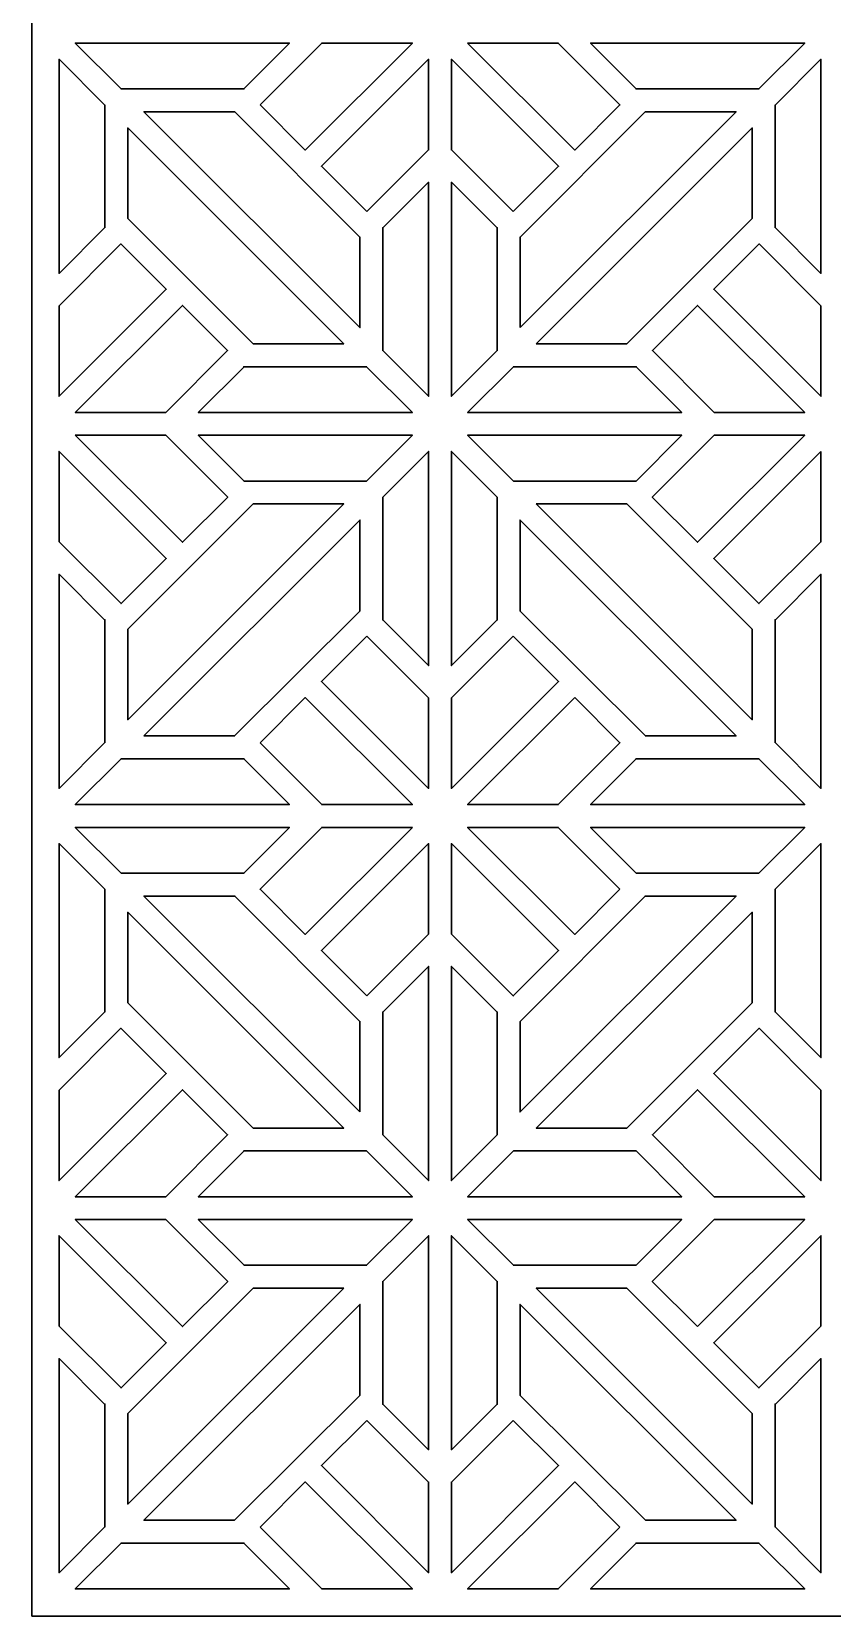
# Model space of a CAD drawing. Header units: centimetres. Extents: x -20.7 to -14.7, y -2.9 to 9.
# Drawn here: x -20.74 to -17.73, y -2.92 to 3.04 of the extents above; entities that cross this region are included whole.
import ezdxf

# ---------------------------------------------------------------- set-up
doc = ezdxf.new("R2010")
doc.units = ezdxf.units.CM
doc.header["$MEASUREMENT"] = 0
doc.layers.add('layer 1', color=7, linetype='Continuous')

msp = doc.modelspace()

# ---------------------------------------------------------------- linework, layer by layer
at = {"layer": 'layer 1', "color": 250, "lineweight": 30}
for points, knots in [([(-20.737, -2.92141), (-20.737, -2.92141), (-20.737, 9.00077), (-20.737, 9.00077), (-20.737, 9.00077), (-20.737, 9.00077), (-14.7157, 9.00077), (-14.7157, 9.00077), (-14.7157, 9.00077), (-14.7157, 9.00077), (-14.7157, -2.92141), (-14.7157, -2.92141), (-14.7157, -2.92141), (-14.7157, -2.92141), (-20.737, -2.92141), (-20.737, -2.92141)], [0, 0, 0, 0, 0.2, 0.2, 0.2, 0.2, 0.4, 0.4, 0.4, 0.4, 0.6, 0.6, 0.6, 0.6, 1, 1, 1, 1]), ([(-19.93918, 2.82516), (-19.93918, 2.82516), (-19.93865, 2.82464), (-19.93865, 2.82464), (-19.93865, 2.82464), (-19.93865, 2.82464), (-20.40091, 2.82464), (-20.40091, 2.82464), (-20.40091, 2.82464), (-20.40091, 2.82464), (-20.57295, 2.99667), (-20.57295, 2.99667), (-20.57295, 2.99667), (-20.57295, 2.99667), (-19.76767, 2.99667), (-19.76767, 2.99667), (-19.76767, 2.99667), (-19.76767, 2.99667), (-19.93971, 2.82464), (-19.93971, 2.82464)], [0, 0, 0, 0, 0.1666667, 0.1666667, 0.1666667, 0.1666667, 0.3333333, 0.3333333, 0.3333333, 0.3333333, 0.5, 0.5, 0.5, 0.5, 0.6666667, 0.6666667, 0.6666667, 0.6666667, 1, 1, 1, 1]), ([(-19.87835, 2.76433), (-19.87835, 2.76433), (-19.64602, 2.99667), (-19.64602, 2.99667), (-19.64602, 2.99667), (-19.64602, 2.99667), (-19.3054, 2.99667), (-19.3054, 2.99667), (-19.3054, 2.99667), (-19.3054, 2.99667), (-19.70805, 2.59403), (-19.70805, 2.59403), (-19.70805, 2.59403), (-19.70805, 2.59403), (-19.87835, 2.76433), (-19.87835, 2.76433)], [0, 0, 0, 0, 0.2, 0.2, 0.2, 0.2, 0.4, 0.4, 0.4, 0.4, 0.6, 0.6, 0.6, 0.6, 1, 1, 1, 1]), ([(-19.09773, 2.99667), (-19.09773, 2.99667), (-18.75712, 2.99667), (-18.75712, 2.99667), (-18.75712, 2.99667), (-18.75712, 2.99667), (-18.52478, 2.76433), (-18.52478, 2.76433), (-18.52478, 2.76433), (-18.52478, 2.76433), (-18.69509, 2.59403), (-18.69509, 2.59403), (-18.69509, 2.59403), (-18.69509, 2.59403), (-19.09773, 2.99667), (-19.09773, 2.99667)], [0, 0, 0, 0, 0.2, 0.2, 0.2, 0.2, 0.4, 0.4, 0.4, 0.4, 0.6, 0.6, 0.6, 0.6, 1, 1, 1, 1]), ([(-18.46343, 2.82464), (-18.46343, 2.82464), (-18.63547, 2.99667), (-18.63547, 2.99667), (-18.63547, 2.99667), (-18.63547, 2.99667), (-17.83018, 2.99667), (-17.83018, 2.99667), (-17.83018, 2.99667), (-17.83018, 2.99667), (-18.00222, 2.82464), (-18.00222, 2.82464), (-18.00222, 2.82464), (-18.00222, 2.82464), (-18.46448, 2.82464), (-18.46448, 2.82464), (-18.46448, 2.82464), (-18.46448, 2.82464), (-18.46396, 2.82516), (-18.46396, 2.82516)], [0, 0, 0, 0, 0.1666667, 0.1666667, 0.1666667, 0.1666667, 0.3333333, 0.3333333, 0.3333333, 0.3333333, 0.5, 0.5, 0.5, 0.5, 0.6666667, 0.6666667, 0.6666667, 0.6666667, 1, 1, 1, 1]), ([(-20.46174, 2.30155), (-20.46174, 2.30155), (-20.46174, 2.76382), (-20.46174, 2.76382), (-20.46174, 2.76382), (-20.46174, 2.76382), (-20.63377, 2.93585), (-20.63377, 2.93585), (-20.63377, 2.93585), (-20.63377, 2.93585), (-20.63377, 2.13056), (-20.63377, 2.13056), (-20.63377, 2.13056), (-20.63377, 2.13056), (-20.46174, 2.3026), (-20.46174, 2.3026)], [0, 0, 0, 0, 0.2, 0.2, 0.2, 0.2, 0.4, 0.4, 0.4, 0.4, 0.6, 0.6, 0.6, 0.6, 1, 1, 1, 1]), ([(-19.47691, 2.3629), (-19.47691, 2.3629), (-19.24458, 2.59523), (-19.24458, 2.59523), (-19.24458, 2.59523), (-19.24458, 2.59523), (-19.24458, 2.93585), (-19.24458, 2.93585), (-19.24458, 2.93585), (-19.24458, 2.93585), (-19.64722, 2.5332), (-19.64722, 2.5332), (-19.64722, 2.5332), (-19.64722, 2.5332), (-19.47691, 2.3629), (-19.47691, 2.3629)], [0, 0, 0, 0, 0.2, 0.2, 0.2, 0.2, 0.4, 0.4, 0.4, 0.4, 0.6, 0.6, 0.6, 0.6, 1, 1, 1, 1]), ([(-18.92622, 2.3629), (-18.92622, 2.3629), (-19.15856, 2.59523), (-19.15856, 2.59523), (-19.15856, 2.59523), (-19.15856, 2.59523), (-19.15856, 2.93585), (-19.15856, 2.93585), (-19.15856, 2.93585), (-19.15856, 2.93585), (-18.75591, 2.5332), (-18.75591, 2.5332), (-18.75591, 2.5332), (-18.75591, 2.5332), (-18.92622, 2.3629), (-18.92622, 2.3629)], [0, 0, 0, 0, 0.2, 0.2, 0.2, 0.2, 0.4, 0.4, 0.4, 0.4, 0.6, 0.6, 0.6, 0.6, 1, 1, 1, 1]), ([(-17.9414, 2.3026), (-17.9414, 2.3026), (-17.76936, 2.13056), (-17.76936, 2.13056), (-17.76936, 2.13056), (-17.76936, 2.13056), (-17.76936, 2.93585), (-17.76936, 2.93585), (-17.76936, 2.93585), (-17.76936, 2.93585), (-17.9414, 2.76382), (-17.9414, 2.76382), (-17.9414, 2.76382), (-17.9414, 2.76382), (-17.9414, 2.30155), (-17.9414, 2.30155)], [0, 0, 0, 0, 0.2, 0.2, 0.2, 0.2, 0.4, 0.4, 0.4, 0.4, 0.6, 0.6, 0.6, 0.6, 1, 1, 1, 1]), ([(-19.97258, 2.73819), (-19.97258, 2.73819), (-20.31489, 2.73862), (-20.31489, 2.73862), (-20.31489, 2.73862), (-20.31489, 2.73862), (-19.50263, 1.92635), (-19.50263, 1.92635), (-19.50263, 1.92635), (-19.50263, 1.92635), (-19.50263, 2.26697), (-19.50263, 2.26697), (-19.50263, 2.26697), (-19.50263, 2.26697), (-19.97258, 2.73819), (-19.97258, 2.73819)], [0, 0, 0, 0, 0.2, 0.2, 0.2, 0.2, 0.4, 0.4, 0.4, 0.4, 0.6, 0.6, 0.6, 0.6, 1, 1, 1, 1]), ([(-18.90051, 1.92635), (-18.90051, 1.92635), (-18.90051, 2.26697), (-18.90051, 2.26697), (-18.90051, 2.26697), (-18.90051, 2.26697), (-18.43055, 2.73819), (-18.43055, 2.73819), (-18.43055, 2.73819), (-18.43055, 2.73819), (-18.08824, 2.73862), (-18.08824, 2.73862), (-18.08824, 2.73862), (-18.08824, 2.73862), (-18.90051, 1.92635), (-18.90051, 1.92635)], [0, 0, 0, 0, 0.2, 0.2, 0.2, 0.2, 0.4, 0.4, 0.4, 0.4, 0.6, 0.6, 0.6, 0.6, 1, 1, 1, 1]), ([(-19.90407, 1.86553), (-19.90407, 1.86553), (-20.37572, 2.33718), (-20.37572, 2.33718), (-20.37572, 2.33718), (-20.37572, 2.33718), (-20.37572, 2.6778), (-20.37572, 2.6778), (-20.37572, 2.6778), (-20.37572, 2.6778), (-19.56345, 1.86553), (-19.56345, 1.86553), (-19.56345, 1.86553), (-19.56345, 1.86553), (-19.90407, 1.86553), (-19.90407, 1.86553)], [0, 0, 0, 0, 0.2, 0.2, 0.2, 0.2, 0.4, 0.4, 0.4, 0.4, 0.6, 0.6, 0.6, 0.6, 1, 1, 1, 1]), ([(-18.83968, 1.86553), (-18.83968, 1.86553), (-18.02742, 2.6778), (-18.02742, 2.6778), (-18.02742, 2.6778), (-18.02742, 2.6778), (-18.02742, 2.33718), (-18.02742, 2.33718), (-18.02742, 2.33718), (-18.02742, 2.33718), (-18.49906, 1.86553), (-18.49906, 1.86553), (-18.49906, 1.86553), (-18.49906, 1.86553), (-18.83968, 1.86553), (-18.83968, 1.86553)], [0, 0, 0, 0, 0.2, 0.2, 0.2, 0.2, 0.4, 0.4, 0.4, 0.4, 0.6, 0.6, 0.6, 0.6, 1, 1, 1, 1]), ([(-19.41661, 2.30155), (-19.41661, 2.30155), (-19.24458, 2.47359), (-19.24458, 2.47359), (-19.24458, 2.47359), (-19.24458, 2.47359), (-19.24458, 1.66829), (-19.24458, 1.66829), (-19.24458, 1.66829), (-19.24458, 1.66829), (-19.41661, 1.84033), (-19.41661, 1.84033), (-19.41661, 1.84033), (-19.41661, 1.84033), (-19.41661, 2.3026), (-19.41661, 2.3026), (-19.41661, 2.3026), (-19.41661, 2.3026), (-19.41609, 2.30207), (-19.41609, 2.30207)], [0, 0, 0, 0, 0.1666667, 0.1666667, 0.1666667, 0.1666667, 0.3333333, 0.3333333, 0.3333333, 0.3333333, 0.5, 0.5, 0.5, 0.5, 0.6666667, 0.6666667, 0.6666667, 0.6666667, 1, 1, 1, 1]), ([(-18.98705, 2.30207), (-18.98705, 2.30207), (-18.98652, 2.3026), (-18.98652, 2.3026), (-18.98652, 2.3026), (-18.98652, 2.3026), (-18.98652, 1.84033), (-18.98652, 1.84033), (-18.98652, 1.84033), (-18.98652, 1.84033), (-19.15856, 1.66829), (-19.15856, 1.66829), (-19.15856, 1.66829), (-19.15856, 1.66829), (-19.15856, 2.47359), (-19.15856, 2.47359), (-19.15856, 2.47359), (-19.15856, 2.47359), (-18.98652, 2.30155), (-18.98652, 2.30155)], [0, 0, 0, 0, 0.1666667, 0.1666667, 0.1666667, 0.1666667, 0.3333333, 0.3333333, 0.3333333, 0.3333333, 0.5, 0.5, 0.5, 0.5, 0.6666667, 0.6666667, 0.6666667, 0.6666667, 1, 1, 1, 1]), ([(-20.63377, 2.00891), (-20.63377, 2.00891), (-20.40144, 2.24125), (-20.40144, 2.24125), (-20.40144, 2.24125), (-20.40144, 2.24125), (-20.23113, 2.07094), (-20.23113, 2.07094), (-20.23113, 2.07094), (-20.23113, 2.07094), (-20.63377, 1.66829), (-20.63377, 1.66829), (-20.63377, 1.66829), (-20.63377, 1.66829), (-20.63377, 2.00891), (-20.63377, 2.00891)], [0, 0, 0, 0, 0.2, 0.2, 0.2, 0.2, 0.4, 0.4, 0.4, 0.4, 0.6, 0.6, 0.6, 0.6, 1, 1, 1, 1]), ([(-17.76936, 2.00891), (-17.76936, 2.00891), (-18.00169, 2.24125), (-18.00169, 2.24125), (-18.00169, 2.24125), (-18.00169, 2.24125), (-18.172, 2.07094), (-18.172, 2.07094), (-18.172, 2.07094), (-18.172, 2.07094), (-17.76936, 1.66829), (-17.76936, 1.66829), (-17.76936, 1.66829), (-17.76936, 1.66829), (-17.76936, 2.00891), (-17.76936, 2.00891)], [0, 0, 0, 0, 0.2, 0.2, 0.2, 0.2, 0.4, 0.4, 0.4, 0.4, 0.6, 0.6, 0.6, 0.6, 1, 1, 1, 1]), ([(-20.23233, 1.60747), (-20.23233, 1.60747), (-20.00063, 1.84043), (-20.00063, 1.84043), (-20.00063, 1.84043), (-20.00063, 1.84043), (-20.17031, 2.01012), (-20.17031, 2.01012), (-20.17031, 2.01012), (-20.17031, 2.01012), (-20.57295, 1.60747), (-20.57295, 1.60747), (-20.57295, 1.60747), (-20.57295, 1.60747), (-20.23233, 1.60747), (-20.23233, 1.60747)], [0, 0, 0, 0, 0.2, 0.2, 0.2, 0.2, 0.4, 0.4, 0.4, 0.4, 0.6, 0.6, 0.6, 0.6, 1, 1, 1, 1]), ([(-18.1708, 1.60747), (-18.1708, 1.60747), (-18.40251, 1.84043), (-18.40251, 1.84043), (-18.40251, 1.84043), (-18.40251, 1.84043), (-18.23282, 2.01012), (-18.23282, 2.01012), (-18.23282, 2.01012), (-18.23282, 2.01012), (-17.83018, 1.60747), (-17.83018, 1.60747), (-17.83018, 1.60747), (-17.83018, 1.60747), (-18.1708, 1.60747), (-18.1708, 1.60747)], [0, 0, 0, 0, 0.2, 0.2, 0.2, 0.2, 0.4, 0.4, 0.4, 0.4, 0.6, 0.6, 0.6, 0.6, 1, 1, 1, 1]), ([(-19.93865, 1.77951), (-19.93865, 1.77951), (-20.11069, 1.60747), (-20.11069, 1.60747), (-20.11069, 1.60747), (-20.11069, 1.60747), (-19.3054, 1.60747), (-19.3054, 1.60747), (-19.3054, 1.60747), (-19.3054, 1.60747), (-19.47743, 1.77951), (-19.47743, 1.77951), (-19.47743, 1.77951), (-19.47743, 1.77951), (-19.93971, 1.77951), (-19.93971, 1.77951), (-19.93971, 1.77951), (-19.93971, 1.77951), (-19.93918, 1.77898), (-19.93918, 1.77898)], [0, 0, 0, 0, 0.1666667, 0.1666667, 0.1666667, 0.1666667, 0.3333333, 0.3333333, 0.3333333, 0.3333333, 0.5, 0.5, 0.5, 0.5, 0.6666667, 0.6666667, 0.6666667, 0.6666667, 1, 1, 1, 1]), ([(-18.46448, 1.77951), (-18.46448, 1.77951), (-18.29245, 1.60747), (-18.29245, 1.60747), (-18.29245, 1.60747), (-18.29245, 1.60747), (-19.09773, 1.60747), (-19.09773, 1.60747), (-19.09773, 1.60747), (-19.09773, 1.60747), (-18.9257, 1.77951), (-18.9257, 1.77951), (-18.9257, 1.77951), (-18.9257, 1.77951), (-18.46343, 1.77951), (-18.46343, 1.77951), (-18.46343, 1.77951), (-18.46343, 1.77951), (-18.46396, 1.77898), (-18.46396, 1.77898)], [0, 0, 0, 0, 0.1666667, 0.1666667, 0.1666667, 0.1666667, 0.3333333, 0.3333333, 0.3333333, 0.3333333, 0.5, 0.5, 0.5, 0.5, 0.6666667, 0.6666667, 0.6666667, 0.6666667, 1, 1, 1, 1]), ([(-20.57295, 1.52146), (-20.57295, 1.52146), (-20.23233, 1.52146), (-20.23233, 1.52146), (-20.23233, 1.52146), (-20.23233, 1.52146), (-20, 1.28912), (-20, 1.28912), (-20, 1.28912), (-20, 1.28912), (-20.17031, 1.11881), (-20.17031, 1.11881), (-20.17031, 1.11881), (-20.17031, 1.11881), (-20.57295, 1.52146), (-20.57295, 1.52146)], [0, 0, 0, 0, 0.2, 0.2, 0.2, 0.2, 0.4, 0.4, 0.4, 0.4, 0.6, 0.6, 0.6, 0.6, 1, 1, 1, 1]), ([(-19.93865, 1.34942), (-19.93865, 1.34942), (-20.11069, 1.52146), (-20.11069, 1.52146), (-20.11069, 1.52146), (-20.11069, 1.52146), (-19.3054, 1.52146), (-19.3054, 1.52146), (-19.3054, 1.52146), (-19.3054, 1.52146), (-19.47743, 1.34942), (-19.47743, 1.34942), (-19.47743, 1.34942), (-19.47743, 1.34942), (-19.93971, 1.34942), (-19.93971, 1.34942)], [0, 0, 0, 0, 0.2, 0.2, 0.2, 0.2, 0.4, 0.4, 0.4, 0.4, 0.6, 0.6, 0.6, 0.6, 1, 1, 1, 1]), ([(-18.46343, 1.34942), (-18.46343, 1.34942), (-18.9257, 1.34942), (-18.9257, 1.34942), (-18.9257, 1.34942), (-18.9257, 1.34942), (-19.09773, 1.52146), (-19.09773, 1.52146), (-19.09773, 1.52146), (-19.09773, 1.52146), (-18.29245, 1.52146), (-18.29245, 1.52146), (-18.29245, 1.52146), (-18.29245, 1.52146), (-18.46448, 1.34942), (-18.46448, 1.34942)], [0, 0, 0, 0, 0.2, 0.2, 0.2, 0.2, 0.4, 0.4, 0.4, 0.4, 0.6, 0.6, 0.6, 0.6, 1, 1, 1, 1]), ([(-18.1708, 1.52146), (-18.1708, 1.52146), (-18.40314, 1.28912), (-18.40314, 1.28912), (-18.40314, 1.28912), (-18.40314, 1.28912), (-18.23282, 1.11881), (-18.23282, 1.11881), (-18.23282, 1.11881), (-18.23282, 1.11881), (-17.83018, 1.52146), (-17.83018, 1.52146), (-17.83018, 1.52146), (-17.83018, 1.52146), (-18.1708, 1.52146), (-18.1708, 1.52146)], [0, 0, 0, 0, 0.2, 0.2, 0.2, 0.2, 0.4, 0.4, 0.4, 0.4, 0.6, 0.6, 0.6, 0.6, 1, 1, 1, 1]), ([(-20.63377, 1.12001), (-20.63377, 1.12001), (-20.63377, 1.46063), (-20.63377, 1.46063), (-20.63377, 1.46063), (-20.63377, 1.46063), (-20.23113, 1.05799), (-20.23113, 1.05799), (-20.23113, 1.05799), (-20.23113, 1.05799), (-20.40082, 0.8883), (-20.40082, 0.8883), (-20.40082, 0.8883), (-20.40082, 0.8883), (-20.63377, 1.12001), (-20.63377, 1.12001)], [0, 0, 0, 0, 0.2, 0.2, 0.2, 0.2, 0.4, 0.4, 0.4, 0.4, 0.6, 0.6, 0.6, 0.6, 1, 1, 1, 1]), ([(-19.41661, 0.82738), (-19.41661, 0.82738), (-19.24458, 0.65535), (-19.24458, 0.65535), (-19.24458, 0.65535), (-19.24458, 0.65535), (-19.24458, 1.46063), (-19.24458, 1.46063), (-19.24458, 1.46063), (-19.24458, 1.46063), (-19.41661, 1.28859), (-19.41661, 1.28859), (-19.41661, 1.28859), (-19.41661, 1.28859), (-19.41661, 0.82633), (-19.41661, 0.82633), (-19.41661, 0.82633), (-19.41661, 0.82633), (-19.41609, 0.82685), (-19.41609, 0.82685)], [0, 0, 0, 0, 0.1666667, 0.1666667, 0.1666667, 0.1666667, 0.3333333, 0.3333333, 0.3333333, 0.3333333, 0.5, 0.5, 0.5, 0.5, 0.6666667, 0.6666667, 0.6666667, 0.6666667, 1, 1, 1, 1]), ([(-18.98652, 0.82738), (-18.98652, 0.82738), (-19.15856, 0.65535), (-19.15856, 0.65535), (-19.15856, 0.65535), (-19.15856, 0.65535), (-19.15856, 1.46063), (-19.15856, 1.46063), (-19.15856, 1.46063), (-19.15856, 1.46063), (-18.98652, 1.28859), (-18.98652, 1.28859), (-18.98652, 1.28859), (-18.98652, 1.28859), (-18.98652, 0.82633), (-18.98652, 0.82633), (-18.98652, 0.82633), (-18.98652, 0.82633), (-18.98705, 0.82685), (-18.98705, 0.82685)], [0, 0, 0, 0, 0.1666667, 0.1666667, 0.1666667, 0.1666667, 0.3333333, 0.3333333, 0.3333333, 0.3333333, 0.5, 0.5, 0.5, 0.5, 0.6666667, 0.6666667, 0.6666667, 0.6666667, 1, 1, 1, 1]), ([(-17.76936, 1.46063), (-17.76936, 1.46063), (-18.172, 1.05799), (-18.172, 1.05799), (-18.172, 1.05799), (-18.172, 1.05799), (-18.00232, 0.8883), (-18.00232, 0.8883), (-18.00232, 0.8883), (-18.00232, 0.8883), (-17.76936, 1.12001), (-17.76936, 1.12001), (-17.76936, 1.12001), (-17.76936, 1.12001), (-17.76936, 1.46063), (-17.76936, 1.46063)], [0, 0, 0, 0, 0.2, 0.2, 0.2, 0.2, 0.4, 0.4, 0.4, 0.4, 0.6, 0.6, 0.6, 0.6, 1, 1, 1, 1]), ([(-20.37572, 0.79175), (-20.37572, 0.79175), (-19.90407, 1.2634), (-19.90407, 1.2634), (-19.90407, 1.2634), (-19.90407, 1.2634), (-19.56345, 1.2634), (-19.56345, 1.2634), (-19.56345, 1.2634), (-19.56345, 1.2634), (-20.37572, 0.45114), (-20.37572, 0.45114), (-20.37572, 0.45114), (-20.37572, 0.45114), (-20.37572, 0.79175), (-20.37572, 0.79175)], [0, 0, 0, 0, 0.2, 0.2, 0.2, 0.2, 0.4, 0.4, 0.4, 0.4, 0.6, 0.6, 0.6, 0.6, 1, 1, 1, 1]), ([(-18.83968, 1.2634), (-18.83968, 1.2634), (-18.49906, 1.2634), (-18.49906, 1.2634), (-18.49906, 1.2634), (-18.49906, 1.2634), (-18.02742, 0.79175), (-18.02742, 0.79175), (-18.02742, 0.79175), (-18.02742, 0.79175), (-18.02742, 0.45114), (-18.02742, 0.45114), (-18.02742, 0.45114), (-18.02742, 0.45114), (-18.83968, 1.2634), (-18.83968, 1.2634)], [0, 0, 0, 0, 0.2, 0.2, 0.2, 0.2, 0.4, 0.4, 0.4, 0.4, 0.6, 0.6, 0.6, 0.6, 1, 1, 1, 1]), ([(-20.31489, 0.39031), (-20.31489, 0.39031), (-19.50263, 1.20257), (-19.50263, 1.20257), (-19.50263, 1.20257), (-19.50263, 1.20257), (-19.50306, 0.86026), (-19.50306, 0.86026), (-19.50306, 0.86026), (-19.50306, 0.86026), (-19.97428, 0.39031), (-19.97428, 0.39031), (-19.97428, 0.39031), (-19.97428, 0.39031), (-20.31489, 0.39031), (-20.31489, 0.39031)], [0, 0, 0, 0, 0.2, 0.2, 0.2, 0.2, 0.4, 0.4, 0.4, 0.4, 0.6, 0.6, 0.6, 0.6, 1, 1, 1, 1]), ([(-18.90008, 0.86026), (-18.90008, 0.86026), (-18.90051, 1.20257), (-18.90051, 1.20257), (-18.90051, 1.20257), (-18.90051, 1.20257), (-18.08824, 0.39031), (-18.08824, 0.39031), (-18.08824, 0.39031), (-18.08824, 0.39031), (-18.42885, 0.39031), (-18.42885, 0.39031), (-18.42885, 0.39031), (-18.42885, 0.39031), (-18.90008, 0.86026), (-18.90008, 0.86026)], [0, 0, 0, 0, 0.2, 0.2, 0.2, 0.2, 0.4, 0.4, 0.4, 0.4, 0.6, 0.6, 0.6, 0.6, 1, 1, 1, 1]), ([(-20.46227, 0.82685), (-20.46227, 0.82685), (-20.46174, 0.82738), (-20.46174, 0.82738), (-20.46174, 0.82738), (-20.46174, 0.82738), (-20.46174, 0.36511), (-20.46174, 0.36511), (-20.46174, 0.36511), (-20.46174, 0.36511), (-20.63377, 0.19308), (-20.63377, 0.19308), (-20.63377, 0.19308), (-20.63377, 0.19308), (-20.63377, 0.99836), (-20.63377, 0.99836), (-20.63377, 0.99836), (-20.63377, 0.99836), (-20.46174, 0.82633), (-20.46174, 0.82633)], [0, 0, 0, 0, 0.1666667, 0.1666667, 0.1666667, 0.1666667, 0.3333333, 0.3333333, 0.3333333, 0.3333333, 0.5, 0.5, 0.5, 0.5, 0.6666667, 0.6666667, 0.6666667, 0.6666667, 1, 1, 1, 1]), ([(-17.9414, 0.82633), (-17.9414, 0.82633), (-17.76936, 0.99836), (-17.76936, 0.99836), (-17.76936, 0.99836), (-17.76936, 0.99836), (-17.76936, 0.19308), (-17.76936, 0.19308), (-17.76936, 0.19308), (-17.76936, 0.19308), (-17.9414, 0.36511), (-17.9414, 0.36511), (-17.9414, 0.36511), (-17.9414, 0.36511), (-17.9414, 0.82738), (-17.9414, 0.82738), (-17.9414, 0.82738), (-17.9414, 0.82738), (-17.94087, 0.82685), (-17.94087, 0.82685)], [0, 0, 0, 0, 0.1666667, 0.1666667, 0.1666667, 0.1666667, 0.3333333, 0.3333333, 0.3333333, 0.3333333, 0.5, 0.5, 0.5, 0.5, 0.6666667, 0.6666667, 0.6666667, 0.6666667, 1, 1, 1, 1]), ([(-19.47691, 0.76603), (-19.47691, 0.76603), (-19.24458, 0.5337), (-19.24458, 0.5337), (-19.24458, 0.5337), (-19.24458, 0.5337), (-19.24458, 0.19308), (-19.24458, 0.19308), (-19.24458, 0.19308), (-19.24458, 0.19308), (-19.64722, 0.59572), (-19.64722, 0.59572), (-19.64722, 0.59572), (-19.64722, 0.59572), (-19.47691, 0.76603), (-19.47691, 0.76603)], [0, 0, 0, 0, 0.2, 0.2, 0.2, 0.2, 0.4, 0.4, 0.4, 0.4, 0.6, 0.6, 0.6, 0.6, 1, 1, 1, 1]), ([(-18.92622, 0.76603), (-18.92622, 0.76603), (-18.75591, 0.59572), (-18.75591, 0.59572), (-18.75591, 0.59572), (-18.75591, 0.59572), (-19.15856, 0.19308), (-19.15856, 0.19308), (-19.15856, 0.19308), (-19.15856, 0.19308), (-19.15856, 0.5337), (-19.15856, 0.5337), (-19.15856, 0.5337), (-19.15856, 0.5337), (-18.92622, 0.76603), (-18.92622, 0.76603)], [0, 0, 0, 0, 0.2, 0.2, 0.2, 0.2, 0.4, 0.4, 0.4, 0.4, 0.6, 0.6, 0.6, 0.6, 1, 1, 1, 1]), ([(-19.87835, 0.36459), (-19.87835, 0.36459), (-19.64602, 0.13225), (-19.64602, 0.13225), (-19.64602, 0.13225), (-19.64602, 0.13225), (-19.3054, 0.13225), (-19.3054, 0.13225), (-19.3054, 0.13225), (-19.3054, 0.13225), (-19.70805, 0.53489), (-19.70805, 0.53489), (-19.70805, 0.53489), (-19.70805, 0.53489), (-19.87835, 0.36459), (-19.87835, 0.36459)], [0, 0, 0, 0, 0.2, 0.2, 0.2, 0.2, 0.4, 0.4, 0.4, 0.4, 0.6, 0.6, 0.6, 0.6, 1, 1, 1, 1]), ([(-18.69509, 0.53489), (-18.69509, 0.53489), (-19.09773, 0.13225), (-19.09773, 0.13225), (-19.09773, 0.13225), (-19.09773, 0.13225), (-18.75712, 0.13225), (-18.75712, 0.13225), (-18.75712, 0.13225), (-18.75712, 0.13225), (-18.52478, 0.36459), (-18.52478, 0.36459), (-18.52478, 0.36459), (-18.52478, 0.36459), (-18.69509, 0.53489), (-18.69509, 0.53489)], [0, 0, 0, 0, 0.2, 0.2, 0.2, 0.2, 0.4, 0.4, 0.4, 0.4, 0.6, 0.6, 0.6, 0.6, 1, 1, 1, 1]), ([(-19.93971, 0.30429), (-19.93971, 0.30429), (-19.76767, 0.13225), (-19.76767, 0.13225), (-19.76767, 0.13225), (-19.76767, 0.13225), (-20.57295, 0.13225), (-20.57295, 0.13225), (-20.57295, 0.13225), (-20.57295, 0.13225), (-20.40091, 0.30429), (-20.40091, 0.30429), (-20.40091, 0.30429), (-20.40091, 0.30429), (-19.93865, 0.30429), (-19.93865, 0.30429), (-19.93865, 0.30429), (-19.93865, 0.30429), (-19.93918, 0.30377), (-19.93918, 0.30377)], [0, 0, 0, 0, 0.1666667, 0.1666667, 0.1666667, 0.1666667, 0.3333333, 0.3333333, 0.3333333, 0.3333333, 0.5, 0.5, 0.5, 0.5, 0.6666667, 0.6666667, 0.6666667, 0.6666667, 1, 1, 1, 1]), ([(-18.46396, 0.30377), (-18.46396, 0.30377), (-18.46448, 0.30429), (-18.46448, 0.30429), (-18.46448, 0.30429), (-18.46448, 0.30429), (-18.00222, 0.30429), (-18.00222, 0.30429), (-18.00222, 0.30429), (-18.00222, 0.30429), (-17.83018, 0.13225), (-17.83018, 0.13225), (-17.83018, 0.13225), (-17.83018, 0.13225), (-18.63547, 0.13225), (-18.63547, 0.13225), (-18.63547, 0.13225), (-18.63547, 0.13225), (-18.46343, 0.30429), (-18.46343, 0.30429)], [0, 0, 0, 0, 0.1666667, 0.1666667, 0.1666667, 0.1666667, 0.3333333, 0.3333333, 0.3333333, 0.3333333, 0.5, 0.5, 0.5, 0.5, 0.6666667, 0.6666667, 0.6666667, 0.6666667, 1, 1, 1, 1]), ([(-19.93971, -0.1258), (-19.93971, -0.1258), (-19.76767, 0.04623), (-19.76767, 0.04623), (-19.76767, 0.04623), (-19.76767, 0.04623), (-20.57295, 0.04623), (-20.57295, 0.04623), (-20.57295, 0.04623), (-20.57295, 0.04623), (-20.40091, -0.1258), (-20.40091, -0.1258), (-20.40091, -0.1258), (-20.40091, -0.1258), (-19.93865, -0.1258), (-19.93865, -0.1258), (-19.93865, -0.1258), (-19.93865, -0.1258), (-19.93918, -0.12527), (-19.93918, -0.12527)], [0, 0, 0, 0, 0.1666667, 0.1666667, 0.1666667, 0.1666667, 0.3333333, 0.3333333, 0.3333333, 0.3333333, 0.5, 0.5, 0.5, 0.5, 0.6666667, 0.6666667, 0.6666667, 0.6666667, 1, 1, 1, 1]), ([(-19.3054, 0.04623), (-19.3054, 0.04623), (-19.64602, 0.04623), (-19.64602, 0.04623), (-19.64602, 0.04623), (-19.64602, 0.04623), (-19.87835, -0.1861), (-19.87835, -0.1861), (-19.87835, -0.1861), (-19.87835, -0.1861), (-19.70805, -0.35641), (-19.70805, -0.35641), (-19.70805, -0.35641), (-19.70805, -0.35641), (-19.3054, 0.04623), (-19.3054, 0.04623)], [0, 0, 0, 0, 0.2, 0.2, 0.2, 0.2, 0.4, 0.4, 0.4, 0.4, 0.6, 0.6, 0.6, 0.6, 1, 1, 1, 1]), ([(-18.52478, -0.1861), (-18.52478, -0.1861), (-18.75712, 0.04623), (-18.75712, 0.04623), (-18.75712, 0.04623), (-18.75712, 0.04623), (-19.09773, 0.04623), (-19.09773, 0.04623), (-19.09773, 0.04623), (-19.09773, 0.04623), (-18.69509, -0.35641), (-18.69509, -0.35641), (-18.69509, -0.35641), (-18.69509, -0.35641), (-18.52478, -0.1861), (-18.52478, -0.1861)], [0, 0, 0, 0, 0.2, 0.2, 0.2, 0.2, 0.4, 0.4, 0.4, 0.4, 0.6, 0.6, 0.6, 0.6, 1, 1, 1, 1]), ([(-18.46343, -0.1258), (-18.46343, -0.1258), (-18.63547, 0.04623), (-18.63547, 0.04623), (-18.63547, 0.04623), (-18.63547, 0.04623), (-17.83018, 0.04623), (-17.83018, 0.04623), (-17.83018, 0.04623), (-17.83018, 0.04623), (-18.00222, -0.1258), (-18.00222, -0.1258), (-18.00222, -0.1258), (-18.00222, -0.1258), (-18.46448, -0.1258), (-18.46448, -0.1258), (-18.46448, -0.1258), (-18.46448, -0.1258), (-18.46396, -0.12527), (-18.46396, -0.12527)], [0, 0, 0, 0, 0.1666667, 0.1666667, 0.1666667, 0.1666667, 0.3333333, 0.3333333, 0.3333333, 0.3333333, 0.5, 0.5, 0.5, 0.5, 0.6666667, 0.6666667, 0.6666667, 0.6666667, 1, 1, 1, 1]), ([(-20.46174, -0.64784), (-20.46174, -0.64784), (-20.63377, -0.81988), (-20.63377, -0.81988), (-20.63377, -0.81988), (-20.63377, -0.81988), (-20.63377, -0.01459), (-20.63377, -0.01459), (-20.63377, -0.01459), (-20.63377, -0.01459), (-20.46174, -0.18663), (-20.46174, -0.18663), (-20.46174, -0.18663), (-20.46174, -0.18663), (-20.46174, -0.64889), (-20.46174, -0.64889)], [0, 0, 0, 0, 0.2, 0.2, 0.2, 0.2, 0.4, 0.4, 0.4, 0.4, 0.6, 0.6, 0.6, 0.6, 1, 1, 1, 1]), ([(-19.47691, -0.58754), (-19.47691, -0.58754), (-19.24458, -0.3552), (-19.24458, -0.3552), (-19.24458, -0.3552), (-19.24458, -0.3552), (-19.24458, -0.01459), (-19.24458, -0.01459), (-19.24458, -0.01459), (-19.24458, -0.01459), (-19.64722, -0.41723), (-19.64722, -0.41723), (-19.64722, -0.41723), (-19.64722, -0.41723), (-19.47691, -0.58754), (-19.47691, -0.58754)], [0, 0, 0, 0, 0.2, 0.2, 0.2, 0.2, 0.4, 0.4, 0.4, 0.4, 0.6, 0.6, 0.6, 0.6, 1, 1, 1, 1]), ([(-19.15856, -0.3552), (-19.15856, -0.3552), (-19.15856, -0.01459), (-19.15856, -0.01459), (-19.15856, -0.01459), (-19.15856, -0.01459), (-18.75591, -0.41723), (-18.75591, -0.41723), (-18.75591, -0.41723), (-18.75591, -0.41723), (-18.92622, -0.58754), (-18.92622, -0.58754), (-18.92622, -0.58754), (-18.92622, -0.58754), (-19.15856, -0.3552), (-19.15856, -0.3552)], [0, 0, 0, 0, 0.2, 0.2, 0.2, 0.2, 0.4, 0.4, 0.4, 0.4, 0.6, 0.6, 0.6, 0.6, 1, 1, 1, 1]), ([(-17.9414, -0.64784), (-17.9414, -0.64784), (-17.76936, -0.81988), (-17.76936, -0.81988), (-17.76936, -0.81988), (-17.76936, -0.81988), (-17.76936, -0.01459), (-17.76936, -0.01459), (-17.76936, -0.01459), (-17.76936, -0.01459), (-17.9414, -0.18663), (-17.9414, -0.18663), (-17.9414, -0.18663), (-17.9414, -0.18663), (-17.9414, -0.64889), (-17.9414, -0.64889)], [0, 0, 0, 0, 0.2, 0.2, 0.2, 0.2, 0.4, 0.4, 0.4, 0.4, 0.6, 0.6, 0.6, 0.6, 1, 1, 1, 1]), ([(-19.50263, -1.02408), (-19.50263, -1.02408), (-20.31489, -0.21182), (-20.31489, -0.21182), (-20.31489, -0.21182), (-20.31489, -0.21182), (-19.97258, -0.21225), (-19.97258, -0.21225), (-19.97258, -0.21225), (-19.97258, -0.21225), (-19.50263, -0.68347), (-19.50263, -0.68347), (-19.50263, -0.68347), (-19.50263, -0.68347), (-19.50263, -1.02408), (-19.50263, -1.02408)], [0, 0, 0, 0, 0.2, 0.2, 0.2, 0.2, 0.4, 0.4, 0.4, 0.4, 0.6, 0.6, 0.6, 0.6, 1, 1, 1, 1]), ([(-18.90051, -0.68347), (-18.90051, -0.68347), (-18.43055, -0.21225), (-18.43055, -0.21225), (-18.43055, -0.21225), (-18.43055, -0.21225), (-18.08824, -0.21182), (-18.08824, -0.21182), (-18.08824, -0.21182), (-18.08824, -0.21182), (-18.90051, -1.02408), (-18.90051, -1.02408), (-18.90051, -1.02408), (-18.90051, -1.02408), (-18.90051, -0.68347), (-18.90051, -0.68347)], [0, 0, 0, 0, 0.2, 0.2, 0.2, 0.2, 0.4, 0.4, 0.4, 0.4, 0.6, 0.6, 0.6, 0.6, 1, 1, 1, 1]), ([(-19.90407, -1.08491), (-19.90407, -1.08491), (-20.37572, -0.61326), (-20.37572, -0.61326), (-20.37572, -0.61326), (-20.37572, -0.61326), (-20.37572, -0.27265), (-20.37572, -0.27265), (-20.37572, -0.27265), (-20.37572, -0.27265), (-19.56345, -1.08491), (-19.56345, -1.08491), (-19.56345, -1.08491), (-19.56345, -1.08491), (-19.90407, -1.08491), (-19.90407, -1.08491)], [0, 0, 0, 0, 0.2, 0.2, 0.2, 0.2, 0.4, 0.4, 0.4, 0.4, 0.6, 0.6, 0.6, 0.6, 1, 1, 1, 1]), ([(-18.49906, -1.08491), (-18.49906, -1.08491), (-18.02742, -0.61326), (-18.02742, -0.61326), (-18.02742, -0.61326), (-18.02742, -0.61326), (-18.02742, -0.27265), (-18.02742, -0.27265), (-18.02742, -0.27265), (-18.02742, -0.27265), (-18.83968, -1.08491), (-18.83968, -1.08491), (-18.83968, -1.08491), (-18.83968, -1.08491), (-18.49906, -1.08491), (-18.49906, -1.08491)], [0, 0, 0, 0, 0.2, 0.2, 0.2, 0.2, 0.4, 0.4, 0.4, 0.4, 0.6, 0.6, 0.6, 0.6, 1, 1, 1, 1]), ([(-19.41609, -0.64836), (-19.41609, -0.64836), (-19.41661, -0.64784), (-19.41661, -0.64784), (-19.41661, -0.64784), (-19.41661, -0.64784), (-19.41661, -1.1101), (-19.41661, -1.1101), (-19.41661, -1.1101), (-19.41661, -1.1101), (-19.24458, -1.28214), (-19.24458, -1.28214), (-19.24458, -1.28214), (-19.24458, -1.28214), (-19.24458, -0.47685), (-19.24458, -0.47685), (-19.24458, -0.47685), (-19.24458, -0.47685), (-19.41661, -0.64889), (-19.41661, -0.64889)], [0, 0, 0, 0, 0.1666667, 0.1666667, 0.1666667, 0.1666667, 0.3333333, 0.3333333, 0.3333333, 0.3333333, 0.5, 0.5, 0.5, 0.5, 0.6666667, 0.6666667, 0.6666667, 0.6666667, 1, 1, 1, 1]), ([(-18.98705, -0.64836), (-18.98705, -0.64836), (-18.98652, -0.64784), (-18.98652, -0.64784), (-18.98652, -0.64784), (-18.98652, -0.64784), (-18.98652, -1.1101), (-18.98652, -1.1101), (-18.98652, -1.1101), (-18.98652, -1.1101), (-19.15856, -1.28214), (-19.15856, -1.28214), (-19.15856, -1.28214), (-19.15856, -1.28214), (-19.15856, -0.47685), (-19.15856, -0.47685), (-19.15856, -0.47685), (-19.15856, -0.47685), (-18.98652, -0.64889), (-18.98652, -0.64889)], [0, 0, 0, 0, 0.1666667, 0.1666667, 0.1666667, 0.1666667, 0.3333333, 0.3333333, 0.3333333, 0.3333333, 0.5, 0.5, 0.5, 0.5, 0.6666667, 0.6666667, 0.6666667, 0.6666667, 1, 1, 1, 1]), ([(-20.63377, -0.94153), (-20.63377, -0.94153), (-20.40144, -0.70919), (-20.40144, -0.70919), (-20.40144, -0.70919), (-20.40144, -0.70919), (-20.23113, -0.8795), (-20.23113, -0.8795), (-20.23113, -0.8795), (-20.23113, -0.8795), (-20.63377, -1.28214), (-20.63377, -1.28214), (-20.63377, -1.28214), (-20.63377, -1.28214), (-20.63377, -0.94153), (-20.63377, -0.94153)], [0, 0, 0, 0, 0.2, 0.2, 0.2, 0.2, 0.4, 0.4, 0.4, 0.4, 0.6, 0.6, 0.6, 0.6, 1, 1, 1, 1]), ([(-17.76936, -0.94153), (-17.76936, -0.94153), (-18.00169, -0.70919), (-18.00169, -0.70919), (-18.00169, -0.70919), (-18.00169, -0.70919), (-18.172, -0.8795), (-18.172, -0.8795), (-18.172, -0.8795), (-18.172, -0.8795), (-17.76936, -1.28214), (-17.76936, -1.28214), (-17.76936, -1.28214), (-17.76936, -1.28214), (-17.76936, -0.94153), (-17.76936, -0.94153)], [0, 0, 0, 0, 0.2, 0.2, 0.2, 0.2, 0.4, 0.4, 0.4, 0.4, 0.6, 0.6, 0.6, 0.6, 1, 1, 1, 1]), ([(-20.23233, -1.34296), (-20.23233, -1.34296), (-20.00063, -1.11), (-20.00063, -1.11), (-20.00063, -1.11), (-20.00063, -1.11), (-20.17031, -0.94032), (-20.17031, -0.94032), (-20.17031, -0.94032), (-20.17031, -0.94032), (-20.57295, -1.34296), (-20.57295, -1.34296), (-20.57295, -1.34296), (-20.57295, -1.34296), (-20.23233, -1.34296), (-20.23233, -1.34296)], [0, 0, 0, 0, 0.2, 0.2, 0.2, 0.2, 0.4, 0.4, 0.4, 0.4, 0.6, 0.6, 0.6, 0.6, 1, 1, 1, 1]), ([(-18.1708, -1.34296), (-18.1708, -1.34296), (-18.40251, -1.11), (-18.40251, -1.11), (-18.40251, -1.11), (-18.40251, -1.11), (-18.23282, -0.94032), (-18.23282, -0.94032), (-18.23282, -0.94032), (-18.23282, -0.94032), (-17.83018, -1.34296), (-17.83018, -1.34296), (-17.83018, -1.34296), (-17.83018, -1.34296), (-18.1708, -1.34296), (-18.1708, -1.34296)], [0, 0, 0, 0, 0.2, 0.2, 0.2, 0.2, 0.4, 0.4, 0.4, 0.4, 0.6, 0.6, 0.6, 0.6, 1, 1, 1, 1]), ([(-19.93865, -1.17093), (-19.93865, -1.17093), (-20.11069, -1.34296), (-20.11069, -1.34296), (-20.11069, -1.34296), (-20.11069, -1.34296), (-19.3054, -1.34296), (-19.3054, -1.34296), (-19.3054, -1.34296), (-19.3054, -1.34296), (-19.47743, -1.17093), (-19.47743, -1.17093), (-19.47743, -1.17093), (-19.47743, -1.17093), (-19.93971, -1.17093), (-19.93971, -1.17093), (-19.93971, -1.17093), (-19.93971, -1.17093), (-19.93918, -1.17145), (-19.93918, -1.17145)], [0, 0, 0, 0, 0.1666667, 0.1666667, 0.1666667, 0.1666667, 0.3333333, 0.3333333, 0.3333333, 0.3333333, 0.5, 0.5, 0.5, 0.5, 0.6666667, 0.6666667, 0.6666667, 0.6666667, 1, 1, 1, 1]), ([(-18.46448, -1.17093), (-18.46448, -1.17093), (-18.29245, -1.34296), (-18.29245, -1.34296), (-18.29245, -1.34296), (-18.29245, -1.34296), (-19.09773, -1.34296), (-19.09773, -1.34296), (-19.09773, -1.34296), (-19.09773, -1.34296), (-18.9257, -1.17093), (-18.9257, -1.17093), (-18.9257, -1.17093), (-18.9257, -1.17093), (-18.46343, -1.17093), (-18.46343, -1.17093), (-18.46343, -1.17093), (-18.46343, -1.17093), (-18.46396, -1.17145), (-18.46396, -1.17145)], [0, 0, 0, 0, 0.1666667, 0.1666667, 0.1666667, 0.1666667, 0.3333333, 0.3333333, 0.3333333, 0.3333333, 0.5, 0.5, 0.5, 0.5, 0.6666667, 0.6666667, 0.6666667, 0.6666667, 1, 1, 1, 1]), ([(-20.23233, -1.42898), (-20.23233, -1.42898), (-20, -1.66132), (-20, -1.66132), (-20, -1.66132), (-20, -1.66132), (-20.17031, -1.83162), (-20.17031, -1.83162), (-20.17031, -1.83162), (-20.17031, -1.83162), (-20.57295, -1.42898), (-20.57295, -1.42898), (-20.57295, -1.42898), (-20.57295, -1.42898), (-20.23233, -1.42898), (-20.23233, -1.42898)], [0, 0, 0, 0, 0.2, 0.2, 0.2, 0.2, 0.4, 0.4, 0.4, 0.4, 0.6, 0.6, 0.6, 0.6, 1, 1, 1, 1]), ([(-19.93971, -1.60102), (-19.93971, -1.60102), (-19.47743, -1.60102), (-19.47743, -1.60102), (-19.47743, -1.60102), (-19.47743, -1.60102), (-19.3054, -1.42898), (-19.3054, -1.42898), (-19.3054, -1.42898), (-19.3054, -1.42898), (-20.11069, -1.42898), (-20.11069, -1.42898), (-20.11069, -1.42898), (-20.11069, -1.42898), (-19.93865, -1.60102), (-19.93865, -1.60102)], [0, 0, 0, 0, 0.2, 0.2, 0.2, 0.2, 0.4, 0.4, 0.4, 0.4, 0.6, 0.6, 0.6, 0.6, 1, 1, 1, 1]), ([(-18.46448, -1.60102), (-18.46448, -1.60102), (-18.29245, -1.42898), (-18.29245, -1.42898), (-18.29245, -1.42898), (-18.29245, -1.42898), (-19.09773, -1.42898), (-19.09773, -1.42898), (-19.09773, -1.42898), (-19.09773, -1.42898), (-18.9257, -1.60102), (-18.9257, -1.60102), (-18.9257, -1.60102), (-18.9257, -1.60102), (-18.46343, -1.60102), (-18.46343, -1.60102)], [0, 0, 0, 0, 0.2, 0.2, 0.2, 0.2, 0.4, 0.4, 0.4, 0.4, 0.6, 0.6, 0.6, 0.6, 1, 1, 1, 1]), ([(-18.23282, -1.83162), (-18.23282, -1.83162), (-18.40314, -1.66132), (-18.40314, -1.66132), (-18.40314, -1.66132), (-18.40314, -1.66132), (-18.1708, -1.42898), (-18.1708, -1.42898), (-18.1708, -1.42898), (-18.1708, -1.42898), (-17.83018, -1.42898), (-17.83018, -1.42898), (-17.83018, -1.42898), (-17.83018, -1.42898), (-18.23282, -1.83162), (-18.23282, -1.83162)], [0, 0, 0, 0, 0.2, 0.2, 0.2, 0.2, 0.4, 0.4, 0.4, 0.4, 0.6, 0.6, 0.6, 0.6, 1, 1, 1, 1]), ([(-20.63377, -1.83042), (-20.63377, -1.83042), (-20.63377, -1.48981), (-20.63377, -1.48981), (-20.63377, -1.48981), (-20.63377, -1.48981), (-20.23113, -1.89245), (-20.23113, -1.89245), (-20.23113, -1.89245), (-20.23113, -1.89245), (-20.40082, -2.06214), (-20.40082, -2.06214), (-20.40082, -2.06214), (-20.40082, -2.06214), (-20.63377, -1.83042), (-20.63377, -1.83042)], [0, 0, 0, 0, 0.2, 0.2, 0.2, 0.2, 0.4, 0.4, 0.4, 0.4, 0.6, 0.6, 0.6, 0.6, 1, 1, 1, 1]), ([(-19.41661, -2.12306), (-19.41661, -2.12306), (-19.24458, -2.29509), (-19.24458, -2.29509), (-19.24458, -2.29509), (-19.24458, -2.29509), (-19.24458, -1.48981), (-19.24458, -1.48981), (-19.24458, -1.48981), (-19.24458, -1.48981), (-19.41661, -1.66184), (-19.41661, -1.66184), (-19.41661, -1.66184), (-19.41661, -1.66184), (-19.41661, -2.12411), (-19.41661, -2.12411), (-19.41661, -2.12411), (-19.41661, -2.12411), (-19.41609, -2.12358), (-19.41609, -2.12358)], [0, 0, 0, 0, 0.1666667, 0.1666667, 0.1666667, 0.1666667, 0.3333333, 0.3333333, 0.3333333, 0.3333333, 0.5, 0.5, 0.5, 0.5, 0.6666667, 0.6666667, 0.6666667, 0.6666667, 1, 1, 1, 1]), ([(-18.98652, -2.12306), (-18.98652, -2.12306), (-19.15856, -2.29509), (-19.15856, -2.29509), (-19.15856, -2.29509), (-19.15856, -2.29509), (-19.15856, -1.48981), (-19.15856, -1.48981), (-19.15856, -1.48981), (-19.15856, -1.48981), (-18.98652, -1.66184), (-18.98652, -1.66184), (-18.98652, -1.66184), (-18.98652, -1.66184), (-18.98652, -2.12411), (-18.98652, -2.12411), (-18.98652, -2.12411), (-18.98652, -2.12411), (-18.98705, -2.12358), (-18.98705, -2.12358)], [0, 0, 0, 0, 0.1666667, 0.1666667, 0.1666667, 0.1666667, 0.3333333, 0.3333333, 0.3333333, 0.3333333, 0.5, 0.5, 0.5, 0.5, 0.6666667, 0.6666667, 0.6666667, 0.6666667, 1, 1, 1, 1]), ([(-17.76936, -1.83042), (-17.76936, -1.83042), (-18.00232, -2.06214), (-18.00232, -2.06214), (-18.00232, -2.06214), (-18.00232, -2.06214), (-18.172, -1.89245), (-18.172, -1.89245), (-18.172, -1.89245), (-18.172, -1.89245), (-17.76936, -1.48981), (-17.76936, -1.48981), (-17.76936, -1.48981), (-17.76936, -1.48981), (-17.76936, -1.83042), (-17.76936, -1.83042)], [0, 0, 0, 0, 0.2, 0.2, 0.2, 0.2, 0.4, 0.4, 0.4, 0.4, 0.6, 0.6, 0.6, 0.6, 1, 1, 1, 1]), ([(-19.56345, -1.68704), (-19.56345, -1.68704), (-19.90407, -1.68704), (-19.90407, -1.68704), (-19.90407, -1.68704), (-19.90407, -1.68704), (-20.37572, -2.15869), (-20.37572, -2.15869), (-20.37572, -2.15869), (-20.37572, -2.15869), (-20.37572, -2.4993), (-20.37572, -2.4993), (-20.37572, -2.4993), (-20.37572, -2.4993), (-19.56345, -1.68704), (-19.56345, -1.68704)], [0, 0, 0, 0, 0.2, 0.2, 0.2, 0.2, 0.4, 0.4, 0.4, 0.4, 0.6, 0.6, 0.6, 0.6, 1, 1, 1, 1]), ([(-18.02742, -2.15869), (-18.02742, -2.15869), (-18.49906, -1.68704), (-18.49906, -1.68704), (-18.49906, -1.68704), (-18.49906, -1.68704), (-18.83968, -1.68704), (-18.83968, -1.68704), (-18.83968, -1.68704), (-18.83968, -1.68704), (-18.02742, -2.4993), (-18.02742, -2.4993), (-18.02742, -2.4993), (-18.02742, -2.4993), (-18.02742, -2.15869), (-18.02742, -2.15869)], [0, 0, 0, 0, 0.2, 0.2, 0.2, 0.2, 0.4, 0.4, 0.4, 0.4, 0.6, 0.6, 0.6, 0.6, 1, 1, 1, 1]), ([(-19.97428, -2.56013), (-19.97428, -2.56013), (-19.50306, -2.09018), (-19.50306, -2.09018), (-19.50306, -2.09018), (-19.50306, -2.09018), (-19.50263, -1.74786), (-19.50263, -1.74786), (-19.50263, -1.74786), (-19.50263, -1.74786), (-20.31489, -2.56013), (-20.31489, -2.56013), (-20.31489, -2.56013), (-20.31489, -2.56013), (-19.97428, -2.56013), (-19.97428, -2.56013)], [0, 0, 0, 0, 0.2, 0.2, 0.2, 0.2, 0.4, 0.4, 0.4, 0.4, 0.6, 0.6, 0.6, 0.6, 1, 1, 1, 1]), ([(-18.42885, -2.56013), (-18.42885, -2.56013), (-18.90008, -2.09018), (-18.90008, -2.09018), (-18.90008, -2.09018), (-18.90008, -2.09018), (-18.90051, -1.74786), (-18.90051, -1.74786), (-18.90051, -1.74786), (-18.90051, -1.74786), (-18.08824, -2.56013), (-18.08824, -2.56013), (-18.08824, -2.56013), (-18.08824, -2.56013), (-18.42885, -2.56013), (-18.42885, -2.56013)], [0, 0, 0, 0, 0.2, 0.2, 0.2, 0.2, 0.4, 0.4, 0.4, 0.4, 0.6, 0.6, 0.6, 0.6, 1, 1, 1, 1]), ([(-20.46227, -2.12358), (-20.46227, -2.12358), (-20.46174, -2.12306), (-20.46174, -2.12306), (-20.46174, -2.12306), (-20.46174, -2.12306), (-20.46174, -2.58532), (-20.46174, -2.58532), (-20.46174, -2.58532), (-20.46174, -2.58532), (-20.63377, -2.75736), (-20.63377, -2.75736), (-20.63377, -2.75736), (-20.63377, -2.75736), (-20.63377, -1.95208), (-20.63377, -1.95208), (-20.63377, -1.95208), (-20.63377, -1.95208), (-20.46174, -2.12411), (-20.46174, -2.12411)], [0, 0, 0, 0, 0.1666667, 0.1666667, 0.1666667, 0.1666667, 0.3333333, 0.3333333, 0.3333333, 0.3333333, 0.5, 0.5, 0.5, 0.5, 0.6666667, 0.6666667, 0.6666667, 0.6666667, 1, 1, 1, 1]), ([(-17.9414, -2.12411), (-17.9414, -2.12411), (-17.76936, -1.95208), (-17.76936, -1.95208), (-17.76936, -1.95208), (-17.76936, -1.95208), (-17.76936, -2.75736), (-17.76936, -2.75736), (-17.76936, -2.75736), (-17.76936, -2.75736), (-17.9414, -2.58532), (-17.9414, -2.58532), (-17.9414, -2.58532), (-17.9414, -2.58532), (-17.9414, -2.12306), (-17.9414, -2.12306), (-17.9414, -2.12306), (-17.9414, -2.12306), (-17.94087, -2.12358), (-17.94087, -2.12358)], [0, 0, 0, 0, 0.1666667, 0.1666667, 0.1666667, 0.1666667, 0.3333333, 0.3333333, 0.3333333, 0.3333333, 0.5, 0.5, 0.5, 0.5, 0.6666667, 0.6666667, 0.6666667, 0.6666667, 1, 1, 1, 1]), ([(-19.47691, -2.18441), (-19.47691, -2.18441), (-19.64722, -2.35472), (-19.64722, -2.35472), (-19.64722, -2.35472), (-19.64722, -2.35472), (-19.24458, -2.75736), (-19.24458, -2.75736), (-19.24458, -2.75736), (-19.24458, -2.75736), (-19.24458, -2.41674), (-19.24458, -2.41674), (-19.24458, -2.41674), (-19.24458, -2.41674), (-19.47691, -2.18441), (-19.47691, -2.18441)], [0, 0, 0, 0, 0.2, 0.2, 0.2, 0.2, 0.4, 0.4, 0.4, 0.4, 0.6, 0.6, 0.6, 0.6, 1, 1, 1, 1]), ([(-18.92622, -2.18441), (-18.92622, -2.18441), (-18.75591, -2.35472), (-18.75591, -2.35472), (-18.75591, -2.35472), (-18.75591, -2.35472), (-19.15856, -2.75736), (-19.15856, -2.75736), (-19.15856, -2.75736), (-19.15856, -2.75736), (-19.15856, -2.41674), (-19.15856, -2.41674), (-19.15856, -2.41674), (-19.15856, -2.41674), (-18.92622, -2.18441), (-18.92622, -2.18441)], [0, 0, 0, 0, 0.2, 0.2, 0.2, 0.2, 0.4, 0.4, 0.4, 0.4, 0.6, 0.6, 0.6, 0.6, 1, 1, 1, 1]), ([(-19.87835, -2.58585), (-19.87835, -2.58585), (-19.64602, -2.81819), (-19.64602, -2.81819), (-19.64602, -2.81819), (-19.64602, -2.81819), (-19.3054, -2.81819), (-19.3054, -2.81819), (-19.3054, -2.81819), (-19.3054, -2.81819), (-19.70805, -2.41554), (-19.70805, -2.41554), (-19.70805, -2.41554), (-19.70805, -2.41554), (-19.87835, -2.58585), (-19.87835, -2.58585)], [0, 0, 0, 0, 0.2, 0.2, 0.2, 0.2, 0.4, 0.4, 0.4, 0.4, 0.6, 0.6, 0.6, 0.6, 1, 1, 1, 1]), ([(-18.52478, -2.58585), (-18.52478, -2.58585), (-18.75712, -2.81819), (-18.75712, -2.81819), (-18.75712, -2.81819), (-18.75712, -2.81819), (-19.09773, -2.81819), (-19.09773, -2.81819), (-19.09773, -2.81819), (-19.09773, -2.81819), (-18.69509, -2.41554), (-18.69509, -2.41554), (-18.69509, -2.41554), (-18.69509, -2.41554), (-18.52478, -2.58585), (-18.52478, -2.58585)], [0, 0, 0, 0, 0.2, 0.2, 0.2, 0.2, 0.4, 0.4, 0.4, 0.4, 0.6, 0.6, 0.6, 0.6, 1, 1, 1, 1]), ([(-19.93918, -2.64667), (-19.93918, -2.64667), (-19.93865, -2.64615), (-19.93865, -2.64615), (-19.93865, -2.64615), (-19.93865, -2.64615), (-20.40091, -2.64615), (-20.40091, -2.64615), (-20.40091, -2.64615), (-20.40091, -2.64615), (-20.57295, -2.81819), (-20.57295, -2.81819), (-20.57295, -2.81819), (-20.57295, -2.81819), (-19.76767, -2.81819), (-19.76767, -2.81819), (-19.76767, -2.81819), (-19.76767, -2.81819), (-19.93971, -2.64615), (-19.93971, -2.64615)], [0, 0, 0, 0, 0.1666667, 0.1666667, 0.1666667, 0.1666667, 0.3333333, 0.3333333, 0.3333333, 0.3333333, 0.5, 0.5, 0.5, 0.5, 0.6666667, 0.6666667, 0.6666667, 0.6666667, 1, 1, 1, 1]), ([(-18.46396, -2.64667), (-18.46396, -2.64667), (-18.46448, -2.64615), (-18.46448, -2.64615), (-18.46448, -2.64615), (-18.46448, -2.64615), (-18.00222, -2.64615), (-18.00222, -2.64615), (-18.00222, -2.64615), (-18.00222, -2.64615), (-17.83018, -2.81819), (-17.83018, -2.81819), (-17.83018, -2.81819), (-17.83018, -2.81819), (-18.63547, -2.81819), (-18.63547, -2.81819), (-18.63547, -2.81819), (-18.63547, -2.81819), (-18.46343, -2.64615), (-18.46343, -2.64615)], [0, 0, 0, 0, 0.1666667, 0.1666667, 0.1666667, 0.1666667, 0.3333333, 0.3333333, 0.3333333, 0.3333333, 0.5, 0.5, 0.5, 0.5, 0.6666667, 0.6666667, 0.6666667, 0.6666667, 1, 1, 1, 1])]:
    msp.add_open_spline(points, degree=3, knots=knots, dxfattribs=at)

doc.saveas('drawing.dxf')
